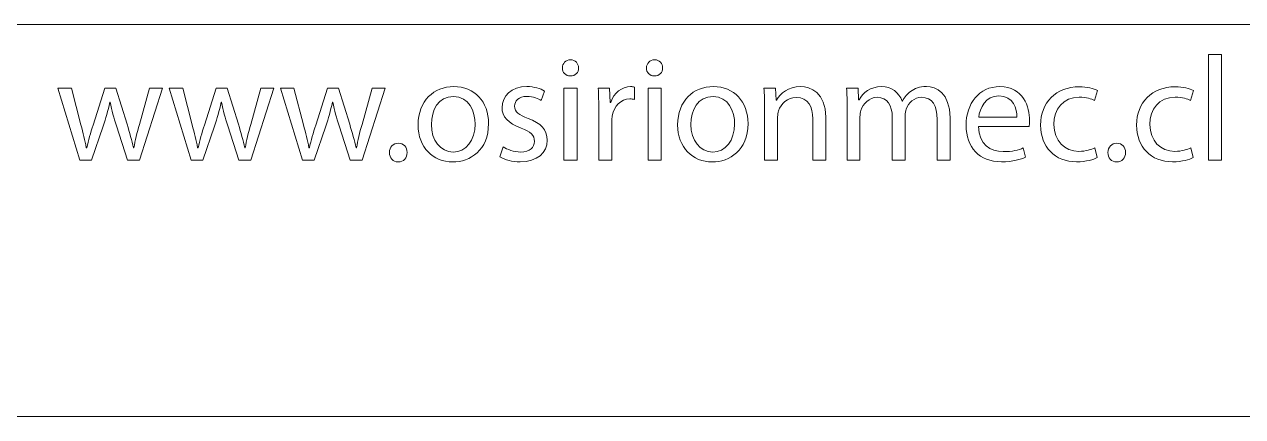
# Model space of a CAD drawing. Header units: inches. Extents: x 4400 to 4800, y 4100 to 4300.
# Drawn here: x 4729.27 to 4770.2, y 4206.59 to 4219.76 of the extents above; entities that cross this region are included whole.
import ezdxf

# ---------------------------------------------------------------- set-up
doc = ezdxf.new("R2010")
doc.units = ezdxf.units.IN
doc.header["$MEASUREMENT"] = 0
doc.layers.add('Capa 1', color=7, linetype='Continuous')

# ---------------------------------------------------------------- blocks, each defined once
blk = doc.blocks.new('block 53')
at = {"layer": 'Capa 1', "color": 1, "lineweight": 9, "true_color": 0xff0000}
for points in [[(4769.051, 4218.747), (4769.491, 4218.747), (4769.491, 4215.196), (4769.051, 4215.196), (4769.051, 4218.747)], [(4747.397, 4215.196), (4747.397, 4217.617), (4747.836, 4217.617), (4747.836, 4215.196), (4747.397, 4215.196)], [(4750.221, 4215.196), (4750.221, 4217.617), (4750.661, 4217.617), (4750.661, 4215.196), (4750.221, 4215.196)]]:
    blk.add_lwpolyline(points, dxfattribs=at)
for points, knots in [([(4747.887, 4218.297), (4747.891, 4218.147), (4747.781, 4218.027), (4747.606, 4218.027), (4747.451, 4218.027), (4747.342, 4218.147), (4747.342, 4218.297), (4747.342, 4218.452), (4747.457, 4218.572), (4747.616, 4218.572), (4747.781, 4218.572), (4747.887, 4218.452), (4747.887, 4218.297)], [0, 0, 0, 0, 1, 1, 1, 2, 2, 2, 3, 3, 3, 4, 4, 4, 4]), ([(4750.711, 4218.297), (4750.716, 4218.147), (4750.606, 4218.027), (4750.431, 4218.027), (4750.276, 4218.027), (4750.166, 4218.147), (4750.166, 4218.297), (4750.166, 4218.452), (4750.281, 4218.572), (4750.441, 4218.572), (4750.606, 4218.572), (4750.711, 4218.452), (4750.711, 4218.297)], [0, 0, 0, 0, 1, 1, 1, 2, 2, 2, 3, 3, 3, 4, 4, 4, 4]), ([(4730.846, 4217.617), (4730.846, 4217.617), (4731.167, 4216.387), (4731.167, 4216.387), (4731.236, 4216.116), (4731.302, 4215.866), (4731.347, 4215.616), (4731.347, 4215.616), (4731.362, 4215.616), (4731.362, 4215.616), (4731.416, 4215.862), (4731.497, 4216.121), (4731.577, 4216.381), (4731.577, 4216.381), (4731.972, 4217.617), (4731.972, 4217.617), (4731.972, 4217.617), (4732.342, 4217.617), (4732.342, 4217.617), (4732.342, 4217.617), (4732.717, 4216.407), (4732.717, 4216.407), (4732.807, 4216.116), (4732.877, 4215.862), (4732.932, 4215.616), (4732.932, 4215.616), (4732.947, 4215.616), (4732.947, 4215.616), (4732.987, 4215.862), (4733.052, 4216.116), (4733.132, 4216.401), (4733.132, 4216.401), (4733.477, 4217.617), (4733.477, 4217.617), (4733.477, 4217.617), (4733.912, 4217.617), (4733.912, 4217.617), (4733.912, 4217.617), (4733.132, 4215.196), (4733.132, 4215.196), (4733.132, 4215.196), (4732.732, 4215.196), (4732.732, 4215.196), (4732.732, 4215.196), (4732.362, 4216.351), (4732.362, 4216.351), (4732.277, 4216.622), (4732.207, 4216.862), (4732.147, 4217.147), (4732.147, 4217.147), (4732.137, 4217.147), (4732.137, 4217.147), (4732.077, 4216.856), (4732.002, 4216.606), (4731.917, 4216.347), (4731.917, 4216.347), (4731.527, 4215.196), (4731.527, 4215.196), (4731.527, 4215.196), (4731.127, 4215.196), (4731.127, 4215.196), (4731.127, 4215.196), (4730.397, 4217.617), (4730.397, 4217.617), (4730.397, 4217.617), (4730.846, 4217.617), (4730.846, 4217.617)], [0, 0, 0, 0, 1, 1, 1, 2, 2, 2, 3, 3, 3, 4, 4, 4, 5, 5, 5, 6, 6, 6, 7, 7, 7, 8, 8, 8, 9, 9, 9, 10, 10, 10, 11, 11, 11, 12, 12, 12, 13, 13, 13, 14, 14, 14, 15, 15, 15, 16, 16, 16, 17, 17, 17, 18, 18, 18, 19, 19, 19, 20, 20, 20, 21, 21, 21, 22, 22, 22, 22]), ([(4734.586, 4217.617), (4734.586, 4217.617), (4734.907, 4216.387), (4734.907, 4216.387), (4734.976, 4216.116), (4735.042, 4215.866), (4735.087, 4215.616), (4735.087, 4215.616), (4735.102, 4215.616), (4735.102, 4215.616), (4735.156, 4215.862), (4735.237, 4216.121), (4735.317, 4216.381), (4735.317, 4216.381), (4735.712, 4217.617), (4735.712, 4217.617), (4735.712, 4217.617), (4736.082, 4217.617), (4736.082, 4217.617), (4736.082, 4217.617), (4736.457, 4216.407), (4736.457, 4216.407), (4736.547, 4216.116), (4736.617, 4215.862), (4736.672, 4215.616), (4736.672, 4215.616), (4736.687, 4215.616), (4736.687, 4215.616), (4736.727, 4215.862), (4736.792, 4216.116), (4736.872, 4216.401), (4736.872, 4216.401), (4737.217, 4217.617), (4737.217, 4217.617), (4737.217, 4217.617), (4737.652, 4217.617), (4737.652, 4217.617), (4737.652, 4217.617), (4736.872, 4215.196), (4736.872, 4215.196), (4736.872, 4215.196), (4736.472, 4215.196), (4736.472, 4215.196), (4736.472, 4215.196), (4736.102, 4216.351), (4736.102, 4216.351), (4736.017, 4216.622), (4735.947, 4216.862), (4735.887, 4217.147), (4735.887, 4217.147), (4735.877, 4217.147), (4735.877, 4217.147), (4735.817, 4216.856), (4735.742, 4216.606), (4735.657, 4216.347), (4735.657, 4216.347), (4735.267, 4215.196), (4735.267, 4215.196), (4735.267, 4215.196), (4734.867, 4215.196), (4734.867, 4215.196), (4734.867, 4215.196), (4734.137, 4217.617), (4734.137, 4217.617), (4734.137, 4217.617), (4734.586, 4217.617), (4734.586, 4217.617)], [0, 0, 0, 0, 1, 1, 1, 2, 2, 2, 3, 3, 3, 4, 4, 4, 5, 5, 5, 6, 6, 6, 7, 7, 7, 8, 8, 8, 9, 9, 9, 10, 10, 10, 11, 11, 11, 12, 12, 12, 13, 13, 13, 14, 14, 14, 15, 15, 15, 16, 16, 16, 17, 17, 17, 18, 18, 18, 19, 19, 19, 20, 20, 20, 21, 21, 21, 22, 22, 22, 22]), ([(4738.326, 4217.617), (4738.326, 4217.617), (4738.647, 4216.387), (4738.647, 4216.387), (4738.716, 4216.116), (4738.782, 4215.866), (4738.827, 4215.616), (4738.827, 4215.616), (4738.842, 4215.616), (4738.842, 4215.616), (4738.896, 4215.862), (4738.977, 4216.121), (4739.057, 4216.381), (4739.057, 4216.381), (4739.452, 4217.617), (4739.452, 4217.617), (4739.452, 4217.617), (4739.822, 4217.617), (4739.822, 4217.617), (4739.822, 4217.617), (4740.197, 4216.407), (4740.197, 4216.407), (4740.287, 4216.116), (4740.357, 4215.862), (4740.412, 4215.616), (4740.412, 4215.616), (4740.427, 4215.616), (4740.427, 4215.616), (4740.467, 4215.862), (4740.532, 4216.116), (4740.612, 4216.401), (4740.612, 4216.401), (4740.957, 4217.617), (4740.957, 4217.617), (4740.957, 4217.617), (4741.392, 4217.617), (4741.392, 4217.617), (4741.392, 4217.617), (4740.612, 4215.196), (4740.612, 4215.196), (4740.612, 4215.196), (4740.212, 4215.196), (4740.212, 4215.196), (4740.212, 4215.196), (4739.842, 4216.351), (4739.842, 4216.351), (4739.757, 4216.622), (4739.687, 4216.862), (4739.627, 4217.147), (4739.627, 4217.147), (4739.617, 4217.147), (4739.617, 4217.147), (4739.557, 4216.856), (4739.482, 4216.606), (4739.396, 4216.347), (4739.396, 4216.347), (4739.007, 4215.196), (4739.007, 4215.196), (4739.007, 4215.196), (4738.607, 4215.196), (4738.607, 4215.196), (4738.607, 4215.196), (4737.877, 4217.617), (4737.877, 4217.617), (4737.877, 4217.617), (4738.326, 4217.617), (4738.326, 4217.617)], [0, 0, 0, 0, 1, 1, 1, 2, 2, 2, 3, 3, 3, 4, 4, 4, 5, 5, 5, 6, 6, 6, 7, 7, 7, 8, 8, 8, 9, 9, 9, 10, 10, 10, 11, 11, 11, 12, 12, 12, 13, 13, 13, 14, 14, 14, 15, 15, 15, 16, 16, 16, 17, 17, 17, 18, 18, 18, 19, 19, 19, 20, 20, 20, 21, 21, 21, 22, 22, 22, 22]), ([(4744.862, 4216.427), (4744.862, 4215.531), (4744.242, 4215.141), (4743.657, 4215.141), (4743.001, 4215.141), (4742.496, 4215.621), (4742.496, 4216.387), (4742.496, 4217.197), (4743.026, 4217.672), (4743.697, 4217.672), (4744.392, 4217.672), (4744.862, 4217.167), (4744.862, 4216.427)], [0, 0, 0, 0, 1, 1, 1, 2, 2, 2, 3, 3, 3, 4, 4, 4, 4]), ([(4745.356, 4215.646), (4745.486, 4215.561), (4745.716, 4215.471), (4745.936, 4215.471), (4746.256, 4215.471), (4746.407, 4215.631), (4746.407, 4215.831), (4746.407, 4216.041), (4746.281, 4216.156), (4745.956, 4216.276), (4745.521, 4216.431), (4745.316, 4216.671), (4745.316, 4216.962), (4745.316, 4217.352), (4745.631, 4217.672), (4746.151, 4217.672), (4746.396, 4217.672), (4746.611, 4217.602), (4746.746, 4217.522), (4746.746, 4217.522), (4746.636, 4217.202), (4746.636, 4217.202), (4746.542, 4217.262), (4746.367, 4217.342), (4746.141, 4217.342), (4745.882, 4217.342), (4745.736, 4217.192), (4745.736, 4217.012), (4745.736, 4216.812), (4745.882, 4216.721), (4746.196, 4216.602), (4746.616, 4216.441), (4746.832, 4216.232), (4746.832, 4215.872), (4746.832, 4215.446), (4746.502, 4215.146), (4745.926, 4215.146), (4745.661, 4215.146), (4745.416, 4215.211), (4745.246, 4215.311), (4745.246, 4215.311), (4745.356, 4215.646), (4745.356, 4215.646)], [0, 0, 0, 0, 1, 1, 1, 2, 2, 2, 3, 3, 3, 4, 4, 4, 5, 5, 5, 6, 6, 6, 7, 7, 7, 8, 8, 8, 9, 9, 9, 10, 10, 10, 11, 11, 11, 12, 12, 12, 13, 13, 13, 14, 14, 14, 14]), ([(4748.567, 4216.862), (4748.567, 4217.147), (4748.561, 4217.391), (4748.547, 4217.617), (4748.547, 4217.617), (4748.931, 4217.617), (4748.931, 4217.617), (4748.931, 4217.617), (4748.946, 4217.142), (4748.946, 4217.142), (4748.946, 4217.142), (4748.966, 4217.142), (4748.966, 4217.142), (4749.077, 4217.467), (4749.342, 4217.672), (4749.637, 4217.672), (4749.686, 4217.672), (4749.721, 4217.667), (4749.761, 4217.657), (4749.761, 4217.657), (4749.761, 4217.242), (4749.761, 4217.242), (4749.717, 4217.252), (4749.672, 4217.256), (4749.611, 4217.256), (4749.301, 4217.256), (4749.081, 4217.021), (4749.021, 4216.691), (4749.012, 4216.632), (4749.001, 4216.562), (4749.001, 4216.486), (4749.001, 4216.486), (4749.001, 4215.196), (4749.001, 4215.196), (4749.001, 4215.196), (4748.567, 4215.196), (4748.567, 4215.196), (4748.567, 4215.196), (4748.567, 4216.862), (4748.567, 4216.862)], [0, 0, 0, 0, 1, 1, 1, 2, 2, 2, 3, 3, 3, 4, 4, 4, 5, 5, 5, 6, 6, 6, 7, 7, 7, 8, 8, 8, 9, 9, 9, 10, 10, 10, 11, 11, 11, 12, 12, 12, 13, 13, 13, 13]), ([(4753.581, 4216.427), (4753.581, 4215.531), (4752.961, 4215.141), (4752.376, 4215.141), (4751.721, 4215.141), (4751.216, 4215.621), (4751.216, 4216.387), (4751.216, 4217.197), (4751.746, 4217.672), (4752.416, 4217.672), (4753.111, 4217.672), (4753.581, 4217.167), (4753.581, 4216.427)], [0, 0, 0, 0, 1, 1, 1, 2, 2, 2, 3, 3, 3, 4, 4, 4, 4]), ([(4754.136, 4216.962), (4754.136, 4217.212), (4754.131, 4217.417), (4754.116, 4217.617), (4754.116, 4217.617), (4754.506, 4217.617), (4754.506, 4217.617), (4754.506, 4217.617), (4754.531, 4217.216), (4754.531, 4217.216), (4754.531, 4217.216), (4754.541, 4217.216), (4754.541, 4217.216), (4754.661, 4217.447), (4754.941, 4217.672), (4755.341, 4217.672), (4755.676, 4217.672), (4756.196, 4217.472), (4756.196, 4216.642), (4756.196, 4216.642), (4756.196, 4215.196), (4756.196, 4215.196), (4756.196, 4215.196), (4755.757, 4215.196), (4755.757, 4215.196), (4755.757, 4215.196), (4755.757, 4216.592), (4755.757, 4216.592), (4755.757, 4216.982), (4755.611, 4217.307), (4755.196, 4217.307), (4754.906, 4217.307), (4754.681, 4217.101), (4754.606, 4216.856), (4754.586, 4216.802), (4754.576, 4216.727), (4754.576, 4216.651), (4754.576, 4216.651), (4754.576, 4215.196), (4754.576, 4215.196), (4754.576, 4215.196), (4754.136, 4215.196), (4754.136, 4215.196), (4754.136, 4215.196), (4754.136, 4216.962), (4754.136, 4216.962)], [0, 0, 0, 0, 1, 1, 1, 2, 2, 2, 3, 3, 3, 4, 4, 4, 5, 5, 5, 6, 6, 6, 7, 7, 7, 8, 8, 8, 9, 9, 9, 10, 10, 10, 11, 11, 11, 12, 12, 12, 13, 13, 13, 14, 14, 14, 15, 15, 15, 15]), ([(4756.911, 4216.962), (4756.911, 4217.212), (4756.906, 4217.417), (4756.891, 4217.617), (4756.891, 4217.617), (4757.276, 4217.617), (4757.276, 4217.617), (4757.276, 4217.617), (4757.296, 4217.226), (4757.296, 4217.226), (4757.296, 4217.226), (4757.311, 4217.226), (4757.311, 4217.226), (4757.446, 4217.457), (4757.671, 4217.672), (4758.071, 4217.672), (4758.401, 4217.672), (4758.651, 4217.472), (4758.757, 4217.187), (4758.757, 4217.187), (4758.766, 4217.187), (4758.766, 4217.187), (4758.841, 4217.322), (4758.936, 4217.427), (4759.036, 4217.502), (4759.182, 4217.612), (4759.342, 4217.672), (4759.572, 4217.672), (4759.891, 4217.672), (4760.367, 4217.462), (4760.367, 4216.622), (4760.367, 4216.622), (4760.367, 4215.196), (4760.367, 4215.196), (4760.367, 4215.196), (4759.937, 4215.196), (4759.937, 4215.196), (4759.937, 4215.196), (4759.937, 4216.566), (4759.937, 4216.566), (4759.937, 4217.031), (4759.767, 4217.312), (4759.411, 4217.312), (4759.162, 4217.312), (4758.967, 4217.127), (4758.892, 4216.912), (4758.872, 4216.852), (4758.856, 4216.771), (4758.856, 4216.691), (4758.856, 4216.691), (4758.856, 4215.196), (4758.856, 4215.196), (4758.856, 4215.196), (4758.427, 4215.196), (4758.427, 4215.196), (4758.427, 4215.196), (4758.427, 4216.647), (4758.427, 4216.647), (4758.427, 4217.031), (4758.256, 4217.312), (4757.921, 4217.312), (4757.646, 4217.312), (4757.446, 4217.091), (4757.376, 4216.872), (4757.351, 4216.807), (4757.341, 4216.731), (4757.341, 4216.657), (4757.341, 4216.657), (4757.341, 4215.196), (4757.341, 4215.196), (4757.341, 4215.196), (4756.911, 4215.196), (4756.911, 4215.196), (4756.911, 4215.196), (4756.911, 4216.962), (4756.911, 4216.962)], [0, 0, 0, 0, 1, 1, 1, 2, 2, 2, 3, 3, 3, 4, 4, 4, 5, 5, 5, 6, 6, 6, 7, 7, 7, 8, 8, 8, 9, 9, 9, 10, 10, 10, 11, 11, 11, 12, 12, 12, 13, 13, 13, 14, 14, 14, 15, 15, 15, 16, 16, 16, 17, 17, 17, 18, 18, 18, 19, 19, 19, 20, 20, 20, 21, 21, 21, 22, 22, 22, 23, 23, 23, 24, 24, 24, 25, 25, 25, 25]), ([(4761.326, 4216.327), (4761.336, 4215.731), (4761.716, 4215.486), (4762.156, 4215.486), (4762.471, 4215.486), (4762.661, 4215.541), (4762.827, 4215.611), (4762.827, 4215.611), (4762.901, 4215.296), (4762.901, 4215.296), (4762.746, 4215.226), (4762.481, 4215.146), (4762.096, 4215.146), (4761.351, 4215.146), (4760.906, 4215.636), (4760.906, 4216.367), (4760.906, 4217.097), (4761.336, 4217.672), (4762.041, 4217.672), (4762.831, 4217.672), (4763.042, 4216.977), (4763.042, 4216.532), (4763.042, 4216.441), (4763.031, 4216.371), (4763.026, 4216.327), (4763.026, 4216.327), (4761.326, 4216.327), (4761.326, 4216.327)], [0, 0, 0, 0, 1, 1, 1, 2, 2, 2, 3, 3, 3, 4, 4, 4, 5, 5, 5, 6, 6, 6, 7, 7, 7, 8, 8, 8, 9, 9, 9, 9]), ([(4765.311, 4215.286), (4765.196, 4215.226), (4764.941, 4215.146), (4764.616, 4215.146), (4763.886, 4215.146), (4763.411, 4215.641), (4763.411, 4216.381), (4763.411, 4217.127), (4763.921, 4217.667), (4764.711, 4217.667), (4764.971, 4217.667), (4765.201, 4217.602), (4765.322, 4217.542), (4765.322, 4217.542), (4765.221, 4217.202), (4765.221, 4217.202), (4765.116, 4217.262), (4764.951, 4217.317), (4764.711, 4217.317), (4764.156, 4217.317), (4763.856, 4216.906), (4763.856, 4216.401), (4763.856, 4215.842), (4764.216, 4215.496), (4764.696, 4215.496), (4764.946, 4215.496), (4765.111, 4215.561), (4765.236, 4215.616), (4765.236, 4215.616), (4765.311, 4215.286), (4765.311, 4215.286)], [0, 0, 0, 0, 1, 1, 1, 2, 2, 2, 3, 3, 3, 4, 4, 4, 5, 5, 5, 6, 6, 6, 7, 7, 7, 8, 8, 8, 9, 9, 9, 10, 10, 10, 10]), ([(4768.536, 4215.286), (4768.421, 4215.226), (4768.166, 4215.146), (4767.841, 4215.146), (4767.111, 4215.146), (4766.636, 4215.641), (4766.636, 4216.381), (4766.636, 4217.127), (4767.146, 4217.667), (4767.936, 4217.667), (4768.196, 4217.667), (4768.426, 4217.602), (4768.546, 4217.542), (4768.546, 4217.542), (4768.446, 4217.202), (4768.446, 4217.202), (4768.341, 4217.262), (4768.176, 4217.317), (4767.936, 4217.317), (4767.381, 4217.317), (4767.081, 4216.906), (4767.081, 4216.401), (4767.081, 4215.842), (4767.441, 4215.496), (4767.921, 4215.496), (4768.171, 4215.496), (4768.336, 4215.561), (4768.461, 4215.616), (4768.461, 4215.616), (4768.536, 4215.286), (4768.536, 4215.286)], [0, 0, 0, 0, 1, 1, 1, 2, 2, 2, 3, 3, 3, 4, 4, 4, 5, 5, 5, 6, 6, 6, 7, 7, 7, 8, 8, 8, 9, 9, 9, 10, 10, 10, 10]), ([(4742.942, 4216.401), (4742.942, 4215.872), (4743.247, 4215.471), (4743.677, 4215.471), (4744.097, 4215.471), (4744.412, 4215.866), (4744.412, 4216.411), (4744.412, 4216.822), (4744.207, 4217.342), (4743.686, 4217.342), (4743.167, 4217.342), (4742.942, 4216.862), (4742.942, 4216.401)], [0, 0, 0, 0, 1, 1, 1, 2, 2, 2, 3, 3, 3, 4, 4, 4, 4]), ([(4751.661, 4216.401), (4751.661, 4215.872), (4751.966, 4215.471), (4752.396, 4215.471), (4752.817, 4215.471), (4753.131, 4215.866), (4753.131, 4216.411), (4753.131, 4216.822), (4752.926, 4217.342), (4752.406, 4217.342), (4751.886, 4217.342), (4751.661, 4216.862), (4751.661, 4216.401)], [0, 0, 0, 0, 1, 1, 1, 2, 2, 2, 3, 3, 3, 4, 4, 4, 4]), ([(4762.616, 4216.642), (4762.621, 4216.922), (4762.501, 4217.357), (4762.006, 4217.357), (4761.561, 4217.357), (4761.366, 4216.946), (4761.331, 4216.642), (4761.331, 4216.642), (4762.616, 4216.642), (4762.616, 4216.642)], [0, 0, 0, 0, 1, 1, 1, 2, 2, 2, 3, 3, 3, 3]), ([(4741.532, 4215.456), (4741.532, 4215.641), (4741.656, 4215.771), (4741.831, 4215.771), (4742.007, 4215.771), (4742.126, 4215.641), (4742.126, 4215.456), (4742.126, 4215.276), (4742.011, 4215.141), (4741.827, 4215.141), (4741.652, 4215.141), (4741.532, 4215.276), (4741.532, 4215.456)], [0, 0, 0, 0, 1, 1, 1, 2, 2, 2, 3, 3, 3, 4, 4, 4, 4]), ([(4765.671, 4215.456), (4765.671, 4215.641), (4765.796, 4215.771), (4765.971, 4215.771), (4766.146, 4215.771), (4766.266, 4215.641), (4766.266, 4215.456), (4766.266, 4215.276), (4766.151, 4215.141), (4765.966, 4215.141), (4765.791, 4215.141), (4765.671, 4215.276), (4765.671, 4215.456)], [0, 0, 0, 0, 1, 1, 1, 2, 2, 2, 3, 3, 3, 4, 4, 4, 4])]:
    blk.add_open_spline(points, degree=3, knots=knots, dxfattribs=at)

msp = doc.modelspace()

# ---------------------------------------------------------------- linework, layer by layer
at = {"layer": 'Capa 1', "color": 7, "lineweight": 9, "true_color": 0xffffff}
msp.add_open_spline([(4748.999, 4219.761), (4748.999, 4219.761), (4706.305, 4219.761), (4706.305, 4219.761), (4703.237, 4219.761), (4700.667, 4217.589), (4700, 4214.674), (4700, 4214.674), (4700.001, 4214.674), (4700.001, 4214.674), (4700.001, 4214.674), (4709.793, 4214.674), (4709.793, 4214.674), (4709.793, 4214.674), (4709.793, 4214.674), (4709.793, 4214.674), (4709.793, 4214.95), (4710.017, 4215.174), (4710.293, 4215.174), (4710.57, 4215.174), (4710.793, 4214.95), (4710.793, 4214.674), (4710.793, 4214.398), (4710.57, 4214.174), (4710.334, 4214.174), (4710.334, 4214.174), (4710.334, 4212.174), (4710.334, 4212.174), (4710.57, 4212.174), (4710.793, 4211.95), (4710.793, 4211.674), (4710.793, 4211.398), (4710.57, 4211.174), (4710.293, 4211.174), (4710.017, 4211.174), (4709.793, 4211.398), (4709.793, 4211.674), (4709.793, 4211.674), (4700, 4211.674), (4700, 4211.674), (4700, 4211.674), (4700, 4211.674), (4700, 4211.674), (4700.667, 4208.758), (4703.237, 4206.587), (4706.305, 4206.587), (4706.305, 4206.587), (4748.999, 4206.587), (4748.999, 4206.587), (4748.999, 4206.587), (4791.694, 4206.587), (4791.694, 4206.587), (4794.762, 4206.587), (4797.332, 4208.759), (4797.999, 4211.674), (4797.999, 4211.674), (4797.999, 4211.674), (4797.999, 4211.674), (4797.999, 4211.674), (4788.204, 4211.674), (4788.204, 4211.674), (4788.204, 4211.398), (4787.98, 4211.174), (4787.704, 4211.174), (4787.427, 4211.174), (4787.204, 4211.398), (4787.204, 4211.674), (4787.204, 4211.95), (4787.427, 4212.174), (4787.674, 4212.204), (4787.674, 4212.204), (4787.674, 4214.204), (4787.674, 4214.204), (4787.427, 4214.174), (4787.204, 4214.398), (4787.204, 4214.674), (4787.204, 4214.95), (4787.427, 4215.174), (4787.704, 4215.174), (4787.98, 4215.174), (4788.204, 4214.95), (4788.204, 4214.674), (4788.204, 4214.674), (4788.204, 4214.674), (4788.204, 4214.674), (4788.204, 4214.674), (4797.998, 4214.674), (4797.998, 4214.674), (4797.998, 4214.674), (4797.999, 4214.674), (4797.999, 4214.674), (4797.332, 4217.589), (4794.762, 4219.761), (4791.694, 4219.761), (4791.694, 4219.761), (4748.999, 4219.761), (4748.999, 4219.761)], degree=3, knots=[0, 0, 0, 0, 1, 1, 1, 2, 2, 2, 3, 3, 3, 4, 4, 4, 5, 5, 5, 6, 6, 6, 7, 7, 7, 8, 8, 8, 9, 9, 9, 10, 10, 10, 11, 11, 11, 12, 12, 12, 13, 13, 13, 14, 14, 14, 15, 15, 15, 16, 16, 16, 17, 17, 17, 18, 18, 18, 19, 19, 19, 20, 20, 20, 21, 21, 21, 22, 22, 22, 23, 23, 23, 24, 24, 24, 25, 25, 25, 26, 26, 26, 27, 27, 27, 28, 28, 28, 29, 29, 29, 30, 30, 30, 31, 31, 31, 32, 32, 32, 32], dxfattribs=at)

# ---------------------------------------------------------------- block references
at = {"layer": 'Capa 1'}
msp.add_blockref('block 53', (0, 0), dxfattribs=at)

doc.saveas('drawing.dxf')
